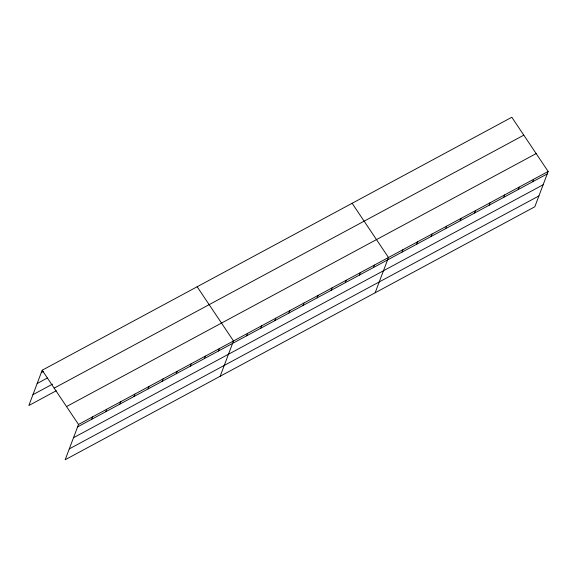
<?xml version="1.0" encoding="UTF-8"?>
<svg xmlns="http://www.w3.org/2000/svg" width="577" height="577" viewBox="0 0 577 577"><rect width="100%" height="100%" fill="white"/><g stroke="black" fill="none" stroke-linecap="round" stroke-linejoin="round"><path stroke-width="0.87" d="M548.15 171.484L78.515 424.456L65.187 459.739L534.821 206.768L548.15 171.484L511.813 117.261L42.179 370.232L28.85 405.516L56.243 390.759M91.693 419.299L92.608 416.868M105.779 411.711L106.695 409.281M119.865 404.124L120.788 401.693M133.958 396.529L134.874 394.105M148.044 388.941L148.96 386.511M162.137 381.354L163.053 378.923M176.223 373.766L177.139 371.336M190.309 366.171L191.232 363.748M204.402 358.584L205.318 356.153M218.488 350.996L219.404 348.566M220.162 376.262L233.497 340.978L197.161 286.755M246.667 335.814L247.583 333.391M260.754 328.226L261.677 325.796M274.847 320.639L275.763 318.208M288.933 313.051L289.856 310.621M303.026 305.457L303.942 303.033M317.112 297.869L318.028 295.438M331.198 290.281L332.121 287.851M345.291 282.694L346.207 280.263M359.377 275.106L360.3 272.676M373.47 267.512L374.386 265.081M375.144 292.777L388.472 257.493L352.136 203.27M402.075 252.106L402.991 249.675M416.587 244.287L417.51 241.857M431.106 236.469L432.022 234.038M445.624 228.651L446.54 226.22M460.136 220.825L461.052 218.402M474.655 213.007L475.571 210.576M489.166 205.188L490.089 202.758M503.685 197.37L504.601 194.939M518.204 189.552L519.12 187.121M532.715 181.733L533.631 179.303M41.263 372.663L43.614 371.4M37.166 383.503L47.343 378.022M32.947 394.675L52.514 384.138M54.173 388.126L523.808 135.155M66.528 406.561L536.156 153.59M77.599 426.886L547.234 173.915M73.503 437.727L543.137 184.755M69.283 448.899L538.918 195.928M42.179 370.232L78.515 424.456"/></g></svg>
